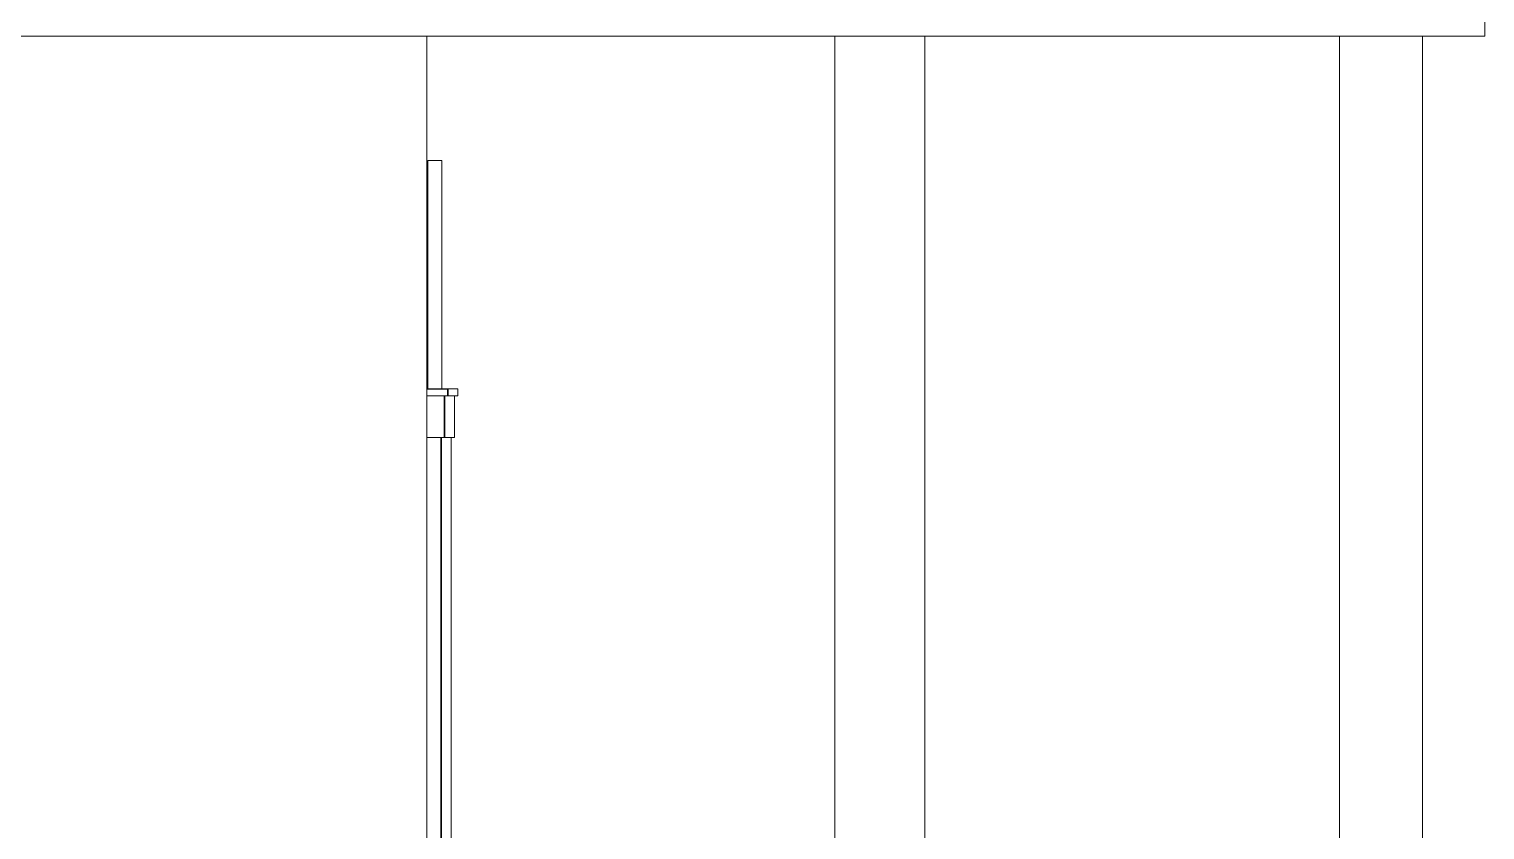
# Model space of a CAD drawing. Header units: metres. Extents: x 12.2 to 77.2, y 18.8 to 35.5.
# Drawn here: x 56.056 to 58.73, y 22.043 to 23.512 of the extents above; entities that cross this region are included whole.
import ezdxf

# ---------------------------------------------------------------- set-up
doc = ezdxf.new("R2010")
doc.units = ezdxf.units.M
doc.layers.add('0inne_gulv', color=7, linetype='Continuous', lineweight=13)

# ---------------------------------------------------------------- blocks, each defined once
blk = doc.blocks.new('One bedroom house ls')
for p, q in [((5.2551, -0.4797), (5.2551, -0.4543)), ((2.4484, -0.4797), (3.312, -0.4797)), ((3.312, -0.4797), (4.0613, -0.4797)), ((3.312, -0.7845), (3.312, -0.4797)), ((4.0613, -0.4797), (4.2264, -0.4797)), ((4.0613, -2.218), (4.0613, -0.4797)), ((4.2264, -2.4176), (4.2264, -0.4797)), ((4.2264, -0.4797), (4.9884, -0.4797)), ((4.9884, -0.4797), (5.1408, -0.4797)), ((4.9884, -2.1197), (4.9884, -0.4797)), ((5.1408, -0.4797), (5.2551, -0.4797)), ((5.1408, -0.4797), (5.1408, -2.3134)), ((3.3141, -0.7083), (3.3141, -0.7845)), ((3.3141, -0.7083), (3.3395, -0.7083)), ((3.3395, -1.1274), (3.3395, -0.7083)), ((3.312, -0.7845), (3.3141, -0.7845)), ((3.312, -1.1276), (3.312, -0.7845)), ((3.3141, -0.7845), (3.3141, -1.1274)), ((3.312, -1.1403), (3.312, -1.1276)), ((3.312, -1.1276), (3.3133, -1.1276)), ((3.312, -1.2165), (3.312, -1.1403)), ((3.312, -1.1403), (3.3438, -1.1403)), ((3.3133, -1.1276), (3.3133, -1.1274)), ((3.3133, -1.1274), (3.3141, -1.1274)), ((3.3133, -1.1276), (3.3501, -1.1276)), ((3.3141, -1.1274), (3.3395, -1.1274)), ((3.3395, -1.1274), (3.3514, -1.1274)), ((3.3438, -1.2163), (3.3438, -1.1403)), ((3.3438, -1.1403), (3.345, -1.1403)), ((3.345, -1.2163), (3.345, -1.1403)), ((3.345, -1.1403), (3.3501, -1.1403)), ((3.3501, -1.1401), (3.3501, -1.1276)), ((3.3501, -1.1401), (3.3514, -1.1401)), ((3.3501, -1.1403), (3.3501, -1.1401)), ((3.3514, -1.1274), (3.3692, -1.1274)), ((3.3514, -1.1401), (3.3514, -1.1274)), ((3.3514, -1.1401), (3.3628, -1.1401)), ((3.3628, -1.2163), (3.3628, -1.1401)), ((3.3628, -1.1401), (3.3692, -1.1401)), ((3.3692, -1.1401), (3.3692, -1.1274)), ((3.312, -1.2165), (3.3374, -1.2165)), ((3.312, -2.6516), (3.312, -1.2165)), ((3.3374, -1.2165), (3.3387, -1.2165)), ((3.3374, -1.2165), (3.3374, -2.6514)), ((3.3387, -1.2165), (3.3438, -1.2165)), ((3.3387, -1.2165), (3.3387, -2.6514)), ((3.3438, -1.2163), (3.345, -1.2163)), ((3.3438, -1.2165), (3.3438, -1.2163)), ((3.345, -1.2163), (3.3565, -1.2163)), ((3.3565, -1.2163), (3.3628, -1.2163)), ((3.3565, -1.2163), (3.3565, -2.1172))]:
    blk.add_line(p, q)

msp = doc.modelspace()

# ---------------------------------------------------------------- block references
at = {"layer": '0inne_gulv'}
msp.add_blockref('One bedroom house ls', (53.4749, 23.9794), dxfattribs=at)

doc.saveas('drawing.dxf')
